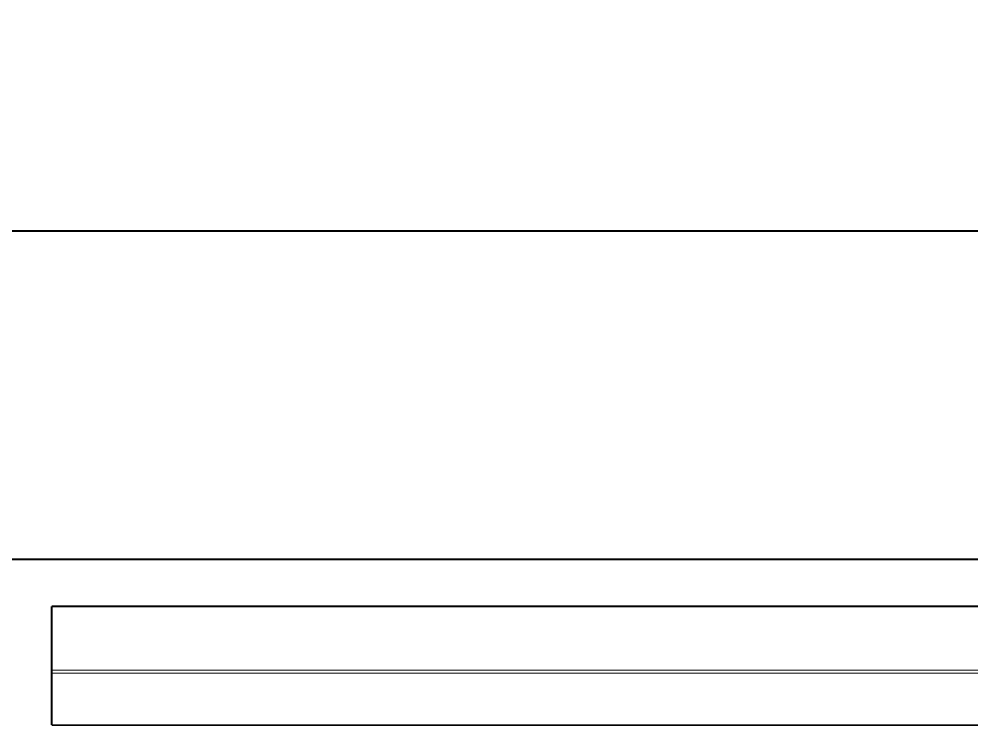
# Model space of a CAD drawing. Header units: millimetres. Extents: x 55614 to 110757, y -66981 to -47484.
# Drawn here: x 63912.1 to 64347.7, y -50117.8 to -49794.7 of the extents above; entities that cross this region are included whole.
import ezdxf

# ---------------------------------------------------------------- set-up
doc = ezdxf.new("R2010")
doc.units = ezdxf.units.MM
doc.layers.get('0').update_dxf_attribs({"lineweight": 15})
doc.layers.get('Defpoints').update_dxf_attribs({"lineweight": 15})
doc.layers.add('4212-Y040801_1_1_0', color=7, linetype='Continuous')
doc.layers.add('THICK', color=7, linetype='Continuous', lineweight=0)
doc.styles.add('仿宋', font='仿宋_GB2312.ttf', dxfattribs={"width": 0.8})
doc.styles.add('标准', font='simsun.ttc', dxfattribs={"width": 0.667})
doc.dimstyles.new('12倍', dxfattribs={"dimscale": 21, "dimtxt": 3.5, "dimasz": 2.5, "dimexe": 1.5, "dimexo": 0, "dimgap": 1, "dimtad": 1, "dimtoh": 1, "dimdsep": 46, "dimtxsty": '仿宋', "dimcen": 2.5, "dimdle": 5, "dimclrd": 4, "dimclre": 4, "dimclrt": 3, "dimadec": 0, "dimazin": 0, "dimtfac": 1, "dimtmove": 0, "dimatfit": 3, "dimfxl": 1, "dimtolj": 1, "dimarcsym": 0})

# ---------------------------------------------------------------- blocks, each defined once
blk = doc.blocks.new('*D1524')
at = {"layer": 'Defpoints', "color": 0}
for p in [(62700.63, -49670.3), (62700.63, -49919.86), (68758.63, -49919.86)]:
    blk.add_point(p, dxfattribs=at)
at = {"layer": 'THICK', "color": 4, "linetype": 'Continuous', "lineweight": -2}
for p, q in [((62700.63, -49919.86), (62700.63, -49638.8)), ((68758.63, -49919.86), (68758.63, -49638.8)), ((68706.13, -49670.3), (62753.13, -49670.3))]:
    blk.add_line(p, q, dxfattribs=at)
at = {"layer": 'THICK', "color": 4}
for points in [[(62753.13, -49661.55), (62753.13, -49679.05), (62700.63, -49670.3)], [(68706.13, -49679.05), (68706.13, -49661.55), (68758.63, -49670.3)]]:
    blk.add_solid(points, dxfattribs=at)
at = {"layer": 'THICK', "color": 3, "lineweight": -3, "insert": (65759.63, -49590.51), "char_height": 73.5, "attachment_point": 5, "style": '标准'}
blk.add_mtext('\\A1;OVERALL LENGTH {\\A1;6058{\\H0.7x;\\S+0^ -5;}}', dxfattribs=at)
blk = doc.blocks.new('2-1725')
at = {"color": 7, "linetype": 'Continuous'}
for p, q in [((-16304.63, -71518.92), (-17159.63, -71518.82)), ((-16304.63, -71520.32), (-17159.63, -71520.22))]:
    blk.add_line(p, q, dxfattribs=at)
at = {"layer": '4212-Y040801_1_1_0', "color": 7, "linetype": 'Continuous'}
for p, q in [((-17159.63, -71543.86), (-17159.62, -71489.58)), ((-16304.62, -71489.68), (-17159.62, -71489.58)), ((-17159.63, -71543.86), (-16304.63, -71543.96))]:
    blk.add_line(p, q, dxfattribs=at)

msp = doc.modelspace()

# ---------------------------------------------------------------- linework, layer by layer
at = {"layer": 'THICK', "lineweight": -3}
msp.add_lwpolyline([(68541.628, -50041.855), (68541.628, -49978.855), (68580.628, -49978.855), (68580.628, -49891.855), (62878.628, -49891.855), (62878.628, -49978.855), (62854.628, -49978.855), (62854.628, -50041.855)], close=True, dxfattribs=at)

# ---------------------------------------------------------------- block references
msp.add_blockref('2-1725', (81086.76, 21426.09), dxfattribs=at)

# ---------------------------------------------------------------- dimensions: what is measured, and where the dimension line sits
dim = msp.add_linear_dim(base=(62700.628, -49670.303), p1=(68758.628, -49919.855), p2=(62700.628, -49919.855), angle=180, text='OVERALL LENGTH {\\A1;<>{\\H0.7x;\\S+0^ -5;}}', dimstyle='12倍', override={"dimtxsty": '标准'}, dxfattribs=at)
dim.commit()
dim.dimension.update_dxf_attribs({"geometry": '*D1524', "text_midpoint": (65759.628, -49670.303), "dimtype": 160})

doc.saveas('drawing.dxf')
